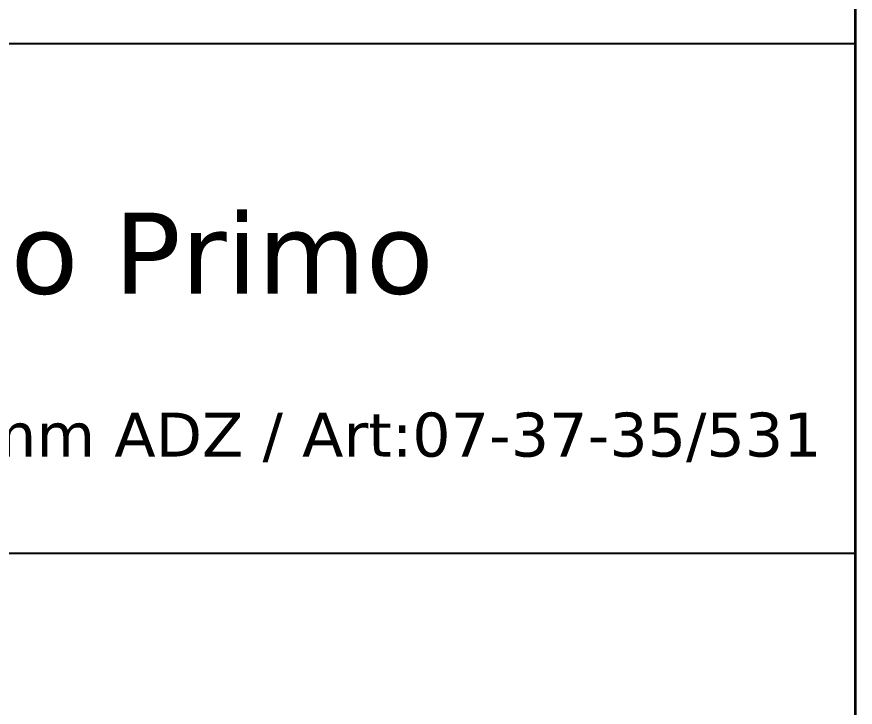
# Model space of a CAD drawing. Header units: millimetres. Extents: x 102 to 3000, y 150 to 4305.
# Drawn here: x 2457 to 3000, y 634 to 1081 of the extents above; entities that cross this region are included whole.
import ezdxf
from ezdxf.enums import TextEntityAlignment as Align

# ---------------------------------------------------------------- set-up
doc = ezdxf.new("R2010")
doc.units = ezdxf.units.MM
doc.header["$LTSCALE"] = 15
for name, color, linetype, lineweight in [('AM_BOR', 7, 'Continuous', 25), ('Rahmen (ISO)', 7, 'Continuous', 35), ('Titel (ISO)', 7, 'Continuous', 50)]:
    doc.layers.add(name, color=color, linetype=linetype, lineweight=lineweight)
doc.styles.add('Notiztext (DIN)', font='verdana.ttf')
doc.styles.get("Standard").update_dxf_attribs({"font": 'verdana.ttf'})
doc.styles.add('Textstil49', font='verdana.ttf')
doc.styles.add('Textstil64', font='verdana.ttf', dxfattribs={"width": 0.800000011920929})

# ---------------------------------------------------------------- blocks, each defined once
blk = doc.blocks.new('Ränder Wedi_hoch')
at = {"layer": 'Rahmen (ISO)'}
blk.add_line((200, 287), (200, 10), dxfattribs=at)
blk = doc.blocks.new('Schriftfelder wedi_zeichnung')
at = {"layer": 'AM_BOR', "color": 7}
for p, q in [((-4.835435851690238, 61.14550874341795), (-188.8354355670838, 61.14550874341799)), ((-4.835435851690267, 0.245508743417977), (-4.835435851690238, 61.14550874341795)), ((-188.8354355670839, 39.14550874341798), (-4.835435851690271, 39.14550874341796))]:
    blk.add_line(p, q, dxfattribs=at)
at = {"layer": 'AM_BOR', "color": 7, "style": 'Textstil49'}
for tag, p in [('KOM_001', (-173.1316074875946, 56.06558935890971)), ('ELE_001', (-65.99957234982935, 50.35319851016845))]:
    blk.add_attdef(tag, p, '', height=3.499999940395355, dxfattribs=at)
at = {"layer": 'AM_BOR', "color": 7}
for tag, p in [('KU_001', (-145.0923193800648, 51.14550874341798)), ('BV_001', (-145.0923193800648, 46.14550874341798))]:
    blk.add_attdef(tag, p, '', height=2.5, dxfattribs=at)
blk.add_attdef('BV2', text='', height=2.5, dxfattribs=at).set_placement((-144.7282352959334, 43.64550874341793), align=Align.TOP_LEFT)
at = {"layer": 'AM_BOR', "color": 7, "style": 'Textstil64', "width": 0.8}
for tag, p in [('ERSTELLUNGSDATUM_001', (-115.1472556346321, 30.39550873497786)), ('KONSTRUKTEUR_001', (-93.98674546601238, 30.41632807053269)), ('ERSTELLUNGSDATUM_001', (-115.1472556346321, 25.09550873497786)), ('KONSTRUKTEUR_001', (-93.98674546601238, 25.11632807053268))]:
    blk.add_attdef(tag, p, '', height=2.000000029802322, dxfattribs=at)
at = {"layer": 'AM_BOR', "color": 7, "style": 'Textstil64', "width": 0.7999999523162842}
for tag, p in [('KONTROLLDATUM', (-108.7354355670838, 20.39550874341796)), ('KONTROLLIERT_VON', (-92.73543585169028, 20.39550874341796))]:
    blk.add_attdef(tag, text='', height=2.000000029802322, dxfattribs=at).set_placement(p, align=Align.MIDDLE_CENTER)
at = {"layer": 'Titel (ISO)', "insert": (-44.43543585169024, 44.14550874341796), "char_height": 1.899999976158142, "attachment_point": 5, "style": 'Notiztext (DIN)'}
blk.add_mtext('\\fVerdana|b0|i0;\\H1.9000; dimension: 1000 x 1000 x 40 mm ADZ / Art:07-37-35/531', dxfattribs=at)

msp = doc.modelspace()

# ---------------------------------------------------------------- block references
at = {"xscale": 15, "yscale": 15, "zscale": 15}
msp.add_blockref('Ränder Wedi_hoch', (0, 0), dxfattribs=at)
ref = msp.add_blockref('Schriftfelder wedi_zeichnung', (3072.531537775354, 146.3173688487306), dxfattribs=dict(xscale=15, yscale=15, zscale=15))
ref.add_attrib('ELE_001', 'wedi Fundo Primo', (2082.537952527914, 901.6153465012574), dxfattribs={"layer": 'AM_BOR', "color": 7, "height": 52.49999910593033, "style": 'Textstil49'})

doc.saveas('drawing.dxf')
